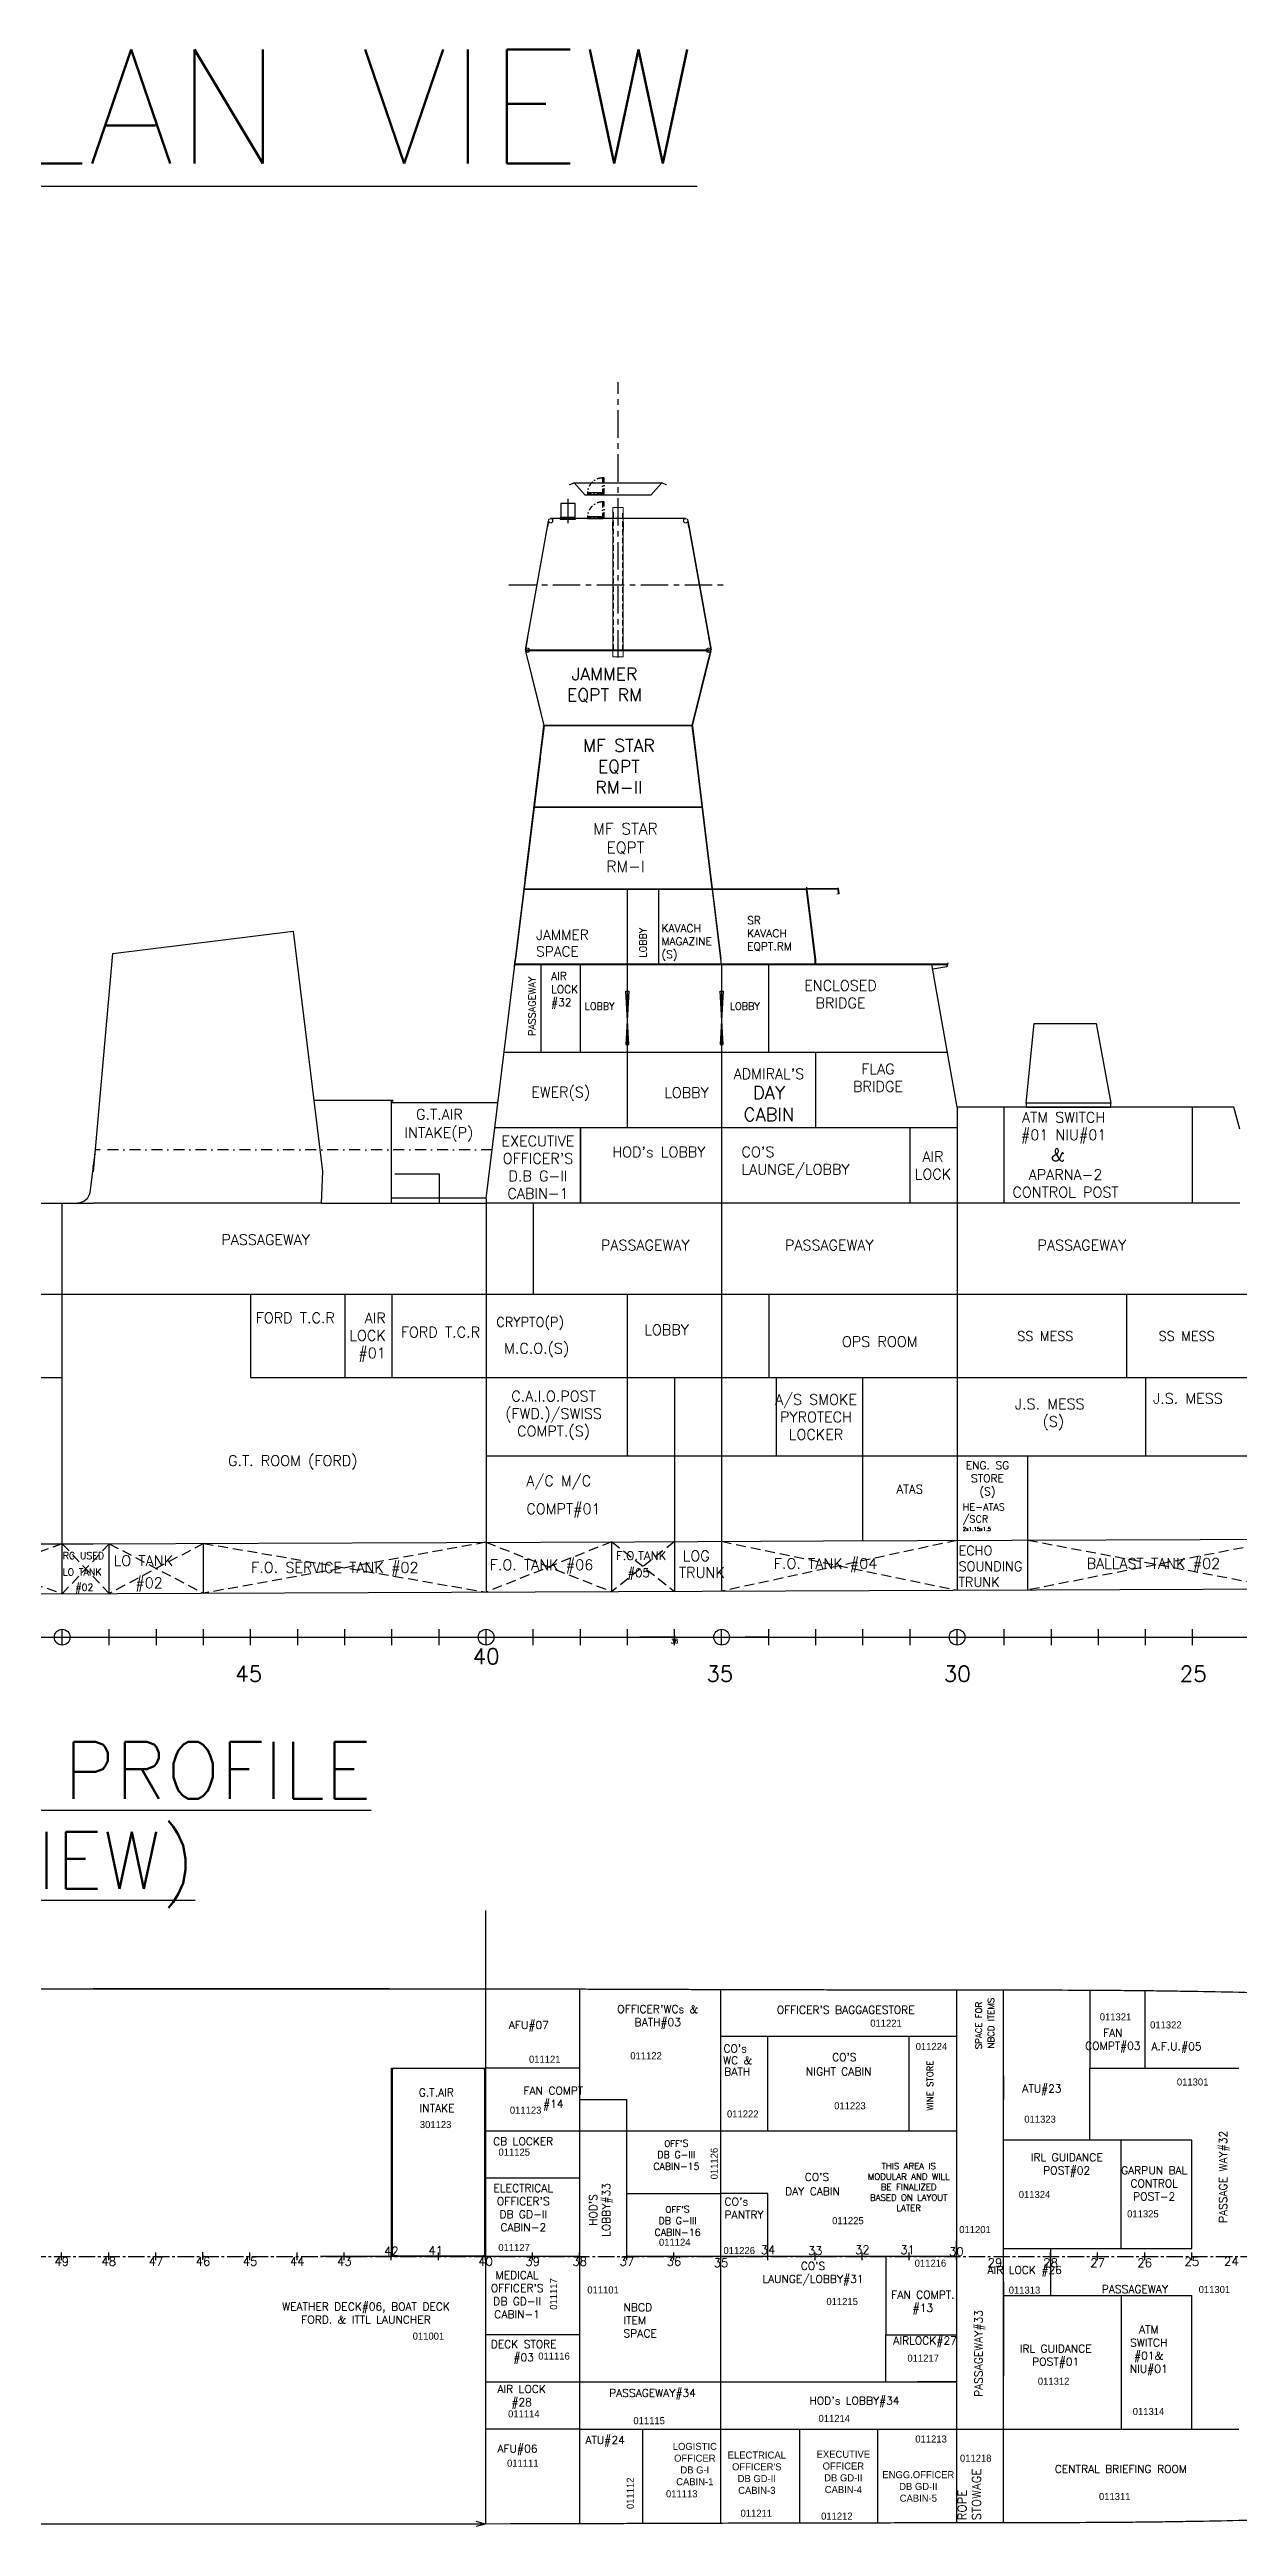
# Model space of a CAD drawing. Header units: millimetres. Extents: x 4499 to 177087, y -131598 to 56514.
# Drawn here: x 88167 to 126041, y -22382 to 56514 of the extents above; entities that cross this region are included whole.
import ezdxf
from ezdxf.enums import TextEntityAlignment as Align

# ---------------------------------------------------------------- set-up
doc = ezdxf.new("R2010")
doc.units = ezdxf.units.MM
doc.header["$LTSCALE"] = 700
doc.header["$MEASUREMENT"] = 0
for name, pattern in [('CENTER', [2, 1.25, -0.25, 0.25, -0.25]), ('CENTER2', [1.125, 0.75, -0.125, 0.125, -0.125]), ('DASHDOT', [1, 0.5, -0.25, 0, -0.25]), ('DASHDOT2', [0.5, 0.25, -0.125, 0, -0.125]), ('DASHED', [0.75, 0.5, -0.25]), ('Dashed_dotted', [34, 24, -5, 0, -5]), ('HIDDEN', [0.375, 0.25, -0.125])]:
    doc.linetypes.add(name, pattern=pattern)
for name, color, linetype in [('-1102', 7, 'Continuous'), ('-2', 7, 'Continuous'), ('00', 7, 'Continuous'), ('01', 7, 'Continuous'), ('01 DECK', 7, 'Continuous'), ('01DK', 7, 'Continuous'), ('1', 2, 'Continuous'), ('10001', 7, 'Continuous'), ('6001', 7, 'Continuous'), ('8001', 7, 'Continuous'), ('ASTER COMPLEX', 7, 'Continuous'), ('BOATS', 150, 'Continuous'), ('ChangeDec05', 254, 'Continuous'), ('COMPT.NOS', 4, 'Continuous'), ('COMPTNAME', 7, 'Continuous'), ('FLANG', 7, 'Continuous'), ('MANHOLES', 160, 'Continuous'), ('NOTCH1', 7, 'Continuous'), ('PLAT1', 3, 'Continuous'), ('STIF3', 3, 'Continuous'), ('WEAPON TEXT', 7, 'Continuous')]:
    doc.layers.add(name, color=color, linetype=linetype)
doc.styles.add('ROMANS', font='romans.shx', dxfattribs={"height": 150})
doc.styles.add('style1', font='romans.shx', dxfattribs={"height": 250})

# ---------------------------------------------------------------- blocks, each defined once
blk = doc.blocks.new('L-50')
at = {"layer": '-2', "color": 251, "true_color": 0x636466}
for p, q in [((0, 0), (50, 0)), ((6, -45), (6, -11)), ((11, -6), (46, -6))]:
    blk.add_line(p, q, dxfattribs=at)
blk.add_lwpolyline([(0, 0), (0, -50)], dxfattribs=at)
for centre, radius, start, end in [((0, -44), 5.7, 266.80108, 357.42267), ((11, -11), 5, 90.00321, 180.02022), ((44, 0), 6, 284.47029, 1.78991)]:
    blk.add_arc(centre, radius, start, end, dxfattribs=at)
blk = doc.blocks.new('A$C575D3D3D')
at = {"layer": '-1102', "color": 251, "linetype": 'Dashed_dotted', "lineweight": 25, "true_color": 0x636466}
for p, q in [((4625, 2600), (3776, 2600)), ((13489, -2400), (6270, -2400))]:
    blk.add_line(p, q, dxfattribs=at)
at = {"layer": '-1102', "color": 251, "lineweight": 25, "true_color": 0x636466}
blk.add_line((6270, -2400), (13489, -2400), dxfattribs=at)
at = {"layer": '10001', "color": 251, "lineweight": 0, "true_color": 0x636466}
for p, q in [((2831, 12150), (3155, 12150)), ((2831, 12150), (2831, 7400)), ((3155, 7400), (3155, 12150)), ((2831, 7400), (3155, 7400))]:
    blk.add_line(p, q, dxfattribs=at)
for points in [[(795, 11679, -0.414212), (795, 11779, -0.414212), (895, 11779, -0.414212), (895, 11679, -0.414212), (795, 11679), (795, 11684), (800, 11684, -0.414221), (800, 11775, -0.414221), (890, 11775, -0.414221), (890, 11684, -0.414221), (800, 11684, -0.414221)], [(5095, 11679, -0.414212), (5095, 11779, -0.414212), (5195, 11779, -0.414212), (5195, 11679, -0.414212), (5095, 11679), (5095, 11684), (5100, 11684, -0.414207), (5100, 11775, -0.414221), (5191, 11775, -0.414207), (5191, 11684, -0.414221), (5100, 11684, -0.414221)], [(61, 7556, -0.414212), (61, 7656, -0.414187), (161, 7656, -0.414212), (161, 7556, -0.414187), (61, 7556), (61, 7560), (65, 7560, -0.414207), (65, 7651, -0.414193), (156, 7651, -0.414207), (156, 7560, -0.414193), (65, 7560, -0.414193)], [(5829, 7556, -0.414212), (5829, 7656, -0.414212), (5929, 7656, -0.414212), (5929, 7556, -0.414212), (5829, 7556), (5829, 7560), (5834, 7560, -0.414207), (5834, 7651, -0.414221), (5925, 7651, -0.414207), (5925, 7560, -0.414221), (5834, 7560, -0.414221)]]:
    blk.add_lwpolyline(points, format="xyb", dxfattribs=at)
at = {"layer": '6001', "color": 251, "lineweight": 0, "true_color": 0x636466}
for p, q in [((4851, 5200), (1131, 5200)), ((-303, -2450), (-300, -2421)), ((6125, -2400), (-151, -2400)), ((6270, -2400), (6150, -2400))]:
    blk.add_line(p, q, dxfattribs=at)
at = {"layer": '8001', "color": 251, "lineweight": 25, "true_color": 0x636466}
blk.add_line((5897, 7387), (5948, 7593), dxfattribs=at)
at = {"layer": '8001', "color": 251, "linetype": 'DASHED', "lineweight": 25, "true_color": 0x636466}
blk.add_line((-277, -2400), (-23, -2400), dxfattribs=at)
at = {"layer": 'FLANG', "color": 251, "lineweight": 0, "true_color": 0x636466}
blk.add_lwpolyline([(10033, -148), (9959, -157), (9959, -165), (10034, -156), (10033, -148)], dxfattribs=at)
at = {"layer": 'NOTCH1', "color": 251, "true_color": 0x636466}
for centre, start, end in [((41, 7603), 283.98187, 359.98755), ((9999, 0), 180.00447, 276.96762), ((10017, -150), 96.96368, 186.94733)]:
    blk.add_arc(centre, 15, start, end, dxfattribs=at)
at = {"layer": 'PLAT1', "color": 251, "true_color": 0x636466}
for p, q in [((772, 11716), (38, 7618)), ((772, 11716), (38, 7618)), ((772, 11716), (736, 11517)), ((776, 11715), (740, 11516)), ((742, 11526), (744, 11534)), ((770, 11680), (744, 11534)), ((776, 11715), (772, 11716)), ((2527, 11800), (845, 11800)), ((3527, 11800), (2527, 11800)), ((2831, 11430), (2831, 11680)), ((3155, 11680), (3155, 11430)), ((5145, 11800), (3527, 11800)), ((5219, 11731), (5216, 11730)), ((5216, 11730), (5254, 11517)), ((5219, 11731), (5257, 11518)), ((5251, 11530), (5224, 11680)), ((5252, 11527), (5250, 11535)), ((5252, 11527), (5950, 7615)), ((5257, 11518), (5953, 7615)), ((107, 8003), (38, 7618)), ((111, 8002), (42, 7617)), ((5886, 7970), (5885, 7978)), ((42, 7617), (38, 7618)), ((3270, 7603), (41, 7603)), ((45, 7581), (41, 7580)), ((41, 7580), (628, 5208)), ((181, 7603), (181, 7608)), ((554, 7603), (181, 7603)), ((1370, 7603), (554, 7603)), ((2470, 7603), (1370, 7603)), ((3470, 7603), (2470, 7603)), ((3270, 7603), (3278, 7603)), ((5954, 7603), (3278, 7603)), ((4736, 7603), (3470, 7603)), ((5336, 7603), (4736, 7603)), ((5809, 7603), (5336, 7603)), ((5944, 7577), (5358, 5208)), ((5809, 7603), (5809, 7608)), ((5944, 7577), (5940, 7578)), ((5953, 7615), (5950, 7615)), ((340, 6387), (336, 6386)), ((342, 6387), (336, 6386)), ((5653, 6402), (5648, 6403)), ((5653, 6402), (5650, 6403)), ((509, 4207), (631, 5200)), ((515, 4206), (636, 5199)), ((615, 5200), (615, 5208)), ((5376, 5208), (615, 5208)), ((5376, 5200), (615, 5200)), ((634, 5209), (628, 5208)), ((631, 5200), (636, 5199)), ((876, 5208), (637, 5208)), ((876, 5200), (637, 5200)), ((4595, 5200), (3746, 5200)), ((5356, 5200), (5114, 5200)), ((5358, 5208), (5352, 5209)), ((5477, 4207), (5356, 5200)), ((5477, 4207), (5356, 5200)), ((5477, 4207), (5356, 5200)), ((507, 4157), (-276, -2223)), ((31, 316), (509, 4207)), ((5993, 5), (5477, 4207)), ((5479, 4157), (6262, -2223)), ((316, 2600), (316, 2605)), ((5675, 2605), (316, 2605)), ((5675, 2600), (316, 2600)), ((331, 2758), (336, 2757)), ((331, 2758), (336, 2757)), ((1546, 2600), (1546, 2605)), ((1546, 2600), (1546, 2605)), ((3026, 2600), (3026, 2605)), ((3026, 2600), (3026, 2605)), ((3776, 2600), (3776, 2605)), ((4625, 2605), (3776, 2605)), ((4625, 2600), (3776, 2600)), ((4445, 2600), (4445, 2605)), ((4445, 2600), (4445, 2605)), ((4625, 2600), (4625, 2605)), ((5655, 2758), (5660, 2759)), ((5655, 2758), (5660, 2759)), ((5675, 2600), (5675, 2605)), ((150, 1289), (155, 1288)), ((150, 1289), (155, 1288)), ((31, 316), (-284, -2250)), ((0, 0), (0, 5)), ((5994, 0), (0, 0)), ((8994, 0), (250, 0)), ((2360, 0), (2360, 5)), ((2360, 0), (2360, 5)), ((3590, 0), (3590, 5)), ((3590, 0), (3590, 5)), ((4514, 0), (4514, 5)), ((4514, 0), (4514, 5)), ((5955, 316), (5960, 317)), ((5955, 316), (5960, 317)), ((8994, 0), (5999, 0)), ((6899, 0), (6899, 5)), ((6899, 0), (6899, 5)), ((8129, 0), (8129, 5)), ((8129, 0), (8129, 5)), ((9023, -240), (8994, 0)), ((9999, 5), (8999, 5)), ((9999, 0), (8999, 0)), ((9999, 0), (8999, 0)), ((10001, 31), (9995, 30)), ((9995, 30), (10017, -150)), ((9999, 0), (9999, 5)), ((10001, 31), (10023, -149)), ((-30, -180), (-25, -181)), ((-30, -180), (-25, -181)), ((10023, -149), (10017, -150)), ((-150, -1153), (-145, -1154)), ((-150, -1153), (-145, -1154)), ((-309, -2450), (-285, -2249)), ((-303, -2450), (-279, -2250)), ((-285, -2249), (-279, -2250)), ((-284, -2250), (-279, -2251)), ((-276, -2251), (-284, -2250)), ((13476, -2450), (13503, -2347)), ((13482, -2450), (13509, -2348)), ((-297, -2400), (-297, -2395)), ((6270, -2395), (-297, -2395)), ((-297, -2395), (-55, -2395)), ((6270, -2400), (-297, -2400)), ((270, -2400), (277, -2400)), ((420, -2400), (424, -2400)), ((1770, -2400), (1777, -2400)), ((3270, -2400), (3277, -2400)), ((4770, -2400), (4777, -2400)), ((6270, -2400), (6270, -2395)), ((6270, -2400), (6270, -2395)), ((13489, -2395), (6270, -2395)), ((13489, -2400), (6270, -2400)), ((7770, -2400), (7777, -2400)), ((9130, -2395), (9270, -2395)), ((9270, -2400), (9278, -2400)), ((10020, -2400), (10026, -2400)), ((10770, -2400), (10776, -2400)), ((11520, -2400), (11526, -2400)), ((12270, -2400), (12278, -2400)), ((13020, -2400), (13026, -2400)), ((13489, -2400), (13489, -2395))]:
    blk.add_line(p, q, dxfattribs=at)
for points in [[(45, 7581), (340, 6387), (342, 6387), (634, 5209)], [(92, 7391), (340, 6387), (342, 6387), (634, 5209), (634, 5208)], [(5940, 7578), (5650, 6403), (5648, 6403), (5352, 5209)], [(5352, 5208), (5352, 5209), (5648, 6403), (5650, 6403), (5894, 7391)], [(637, 5200), (636, 5199), (515, 4206), (507, 4157)], [(5349, 5200), (5350, 5199), (5472, 4206), (5479, 4157)], [(10017, -150), (10017, -150), (9999, 0)], [(9270, -2395), (9270, -2250), (9025, -252)], [(-276, -2223), (-279, -2250), (-297, -2395)]]:
    blk.add_lwpolyline(points, dxfattribs=at)
blk.add_lwpolyline([(8995, 56), (9278, -2247, -0.030558), (9278, -2252), (9278, -2395)], format="xyb", dxfattribs=at)
at = {"layer": 'STIF3', "color": 251, "true_color": 0x636466}
for p, q in [((2806, 11800), (870, 11800)), ((5120, 11800), (3180, 11800)), ((5894, 7925), (5947, 7628)), ((5396, 2600), (594, 2600)), ((13340, -2400), (6295, -2400)), ((13476, -2450), (13483, -2424))]:
    blk.add_line(p, q, dxfattribs=at)
blk = doc.blocks.new('L1', base_point=(121652, 116332))
at = {"color": 251, "true_color": 0x636466}
blk.add_line((121652, 116207), (121652, 116457), dxfattribs=at)

msp = doc.modelspace()

# ---------------------------------------------------------------- hatches: boundary and pattern name
at = {"linetype": 'ByBlock', "lineweight": -2, "ltscale": 0.2, "true_color": 0x000000}
h = msp.add_hatch(color=18, dxfattribs=at)
edge = h.paths.add_edge_path()
edge.add_arc((110894, -13781), 9.78, 0, 360)

# ---------------------------------------------------------------- linework, layer by layer
at = {"layer": '-2', "color": 18, "true_color": 0x000000}
for p, q in [((99109, 23040), (96586, 23040)), ((99060, 22979), (99060, 22974))]:
    msp.add_line(p, q, dxfattribs=at)
at = {"color": 18, "linetype": 'CENTER', "true_color": 0x000000}
for p, q in [((106277, 37149), (106277, 45917)), ((102800, 39463), (109755, 39463))]:
    msp.add_line(p, q, dxfattribs=at)
at = {"color": 18, "true_color": 0x000000}
for p, q in [((103376, 37376), (109178, 37376)), ((102075, 19921), (103923, 34975)), ((108662, 34975), (103923, 34975)), ((109577, 27373), (108662, 34975)), ((108975, 32374), (103604, 32374)), ((103284, 29773), (112283, 29773)), ((107576, 27373), (107576, 29773)), ((112578, 27373), (112283, 29773)), ((102990, 27373), (116276, 27373)), ((109577, 27373), (109577, 7409)), ((116276, 27373), (116753, 27373)), ((112578, 22171), (112578, 24572)), ((99060, 22974), (102450, 22974)), ((99060, 19773), (99060, 22974)), ((105076, 19771), (105076, 22171)), ((105076, 22171), (105076, 19771)), ((117079, 22821), (117079, 7439)), ((124581, 19771), (124581, 22821)), ((99170, 20702), (100574, 20702)), ((100574, 20702), (100574, 19771)), ((88571, 7326), (88571, 19771)), ((96832, 19771), (102076, 19771)), ((102075, 19921), (102075, 7379)), ((94573, 16870), (94573, 14219)), ((97573, 16870), (97573, 14219)), ((99074, 16870), (99074, 14219)), ((106576, 11718), (106576, 16870)), ((111077, 16870), (111077, 14219)), ((122480, 14219), (122480, 16870)), ((73567, 14219), (88571, 14219)), ((94573, 14219), (132083, 14219)), ((108076, 14219), (108076, 7403)), ((111327, 11718), (111327, 14219)), ((114078, 9015), (114078, 14219)), ((123081, 14219), (123081, 11718)), ((102075, 11718), (161673, 11718)), ((119330, 7448), (119330, 11718)), ((90071, 7332), (90071, 8920)), ((93072, 7344), (93072, 8932)), ((106076, 7395), (106076, 8983)), ((7621, 5944), (148588, 5944)), ((88571, 5694), (88571, 6194)), ((90071, 5694), (90071, 6194)), ((91572, 5694), (91572, 6194)), ((93072, 5694), (93072, 6194)), ((94573, 5694), (94573, 6194)), ((96073, 5694), (96073, 6194)), ((97573, 5694), (97573, 6194)), ((99074, 5694), (99074, 6194)), ((100574, 5694), (100574, 6194)), ((102075, 5694), (102075, 6194)), ((103575, 5694), (103575, 6194)), ((105076, 5694), (105076, 6194)), ((106576, 5694), (106576, 6194)), ((108076, 5944), (106976, 5944)), ((108076, 5694), (108076, 6194)), ((108076, 5994), (108076, 5894)), ((108076, 5994), (108076, 5894)), ((109577, 5694), (109577, 6194)), ((111077, 5694), (111077, 6194)), ((112578, 5694), (112578, 6194)), ((114078, 5694), (114078, 6194)), ((115579, 5694), (115579, 6194)), ((117079, 5694), (117079, 6194)), ((118579, 5694), (118579, 6194)), ((120080, 5694), (120080, 6194)), ((121580, 5694), (121580, 6194)), ((123081, 5694), (123081, 6194)), ((124581, 5694), (124581, 6194)), ((124581, 5944), (126081, 5944)), ((102053, -5255), (102053, -22304)), ((117054, -5289), (117054, -22270)), ((117054, -5289), (117054, -22270)), ((118554, -22269), (118554, -5290)), ((123054, -5312), (123054, -7779)), ((117054, -6779), (109554, -6779)), ((111054, -9779), (111054, -6779)), ((115554, -9779), (115554, -6779)), ((121304, -10079), (121304, -7779)), ((102053, -9779), (117054, -9779)), ((102053, -11280), (105053, -11280)), ((106553, -11780), (109554, -11780)), ((88553, -13905), (88553, -13655)), ((90053, -13905), (90053, -13655)), ((91553, -13905), (91553, -13655)), ((93053, -13890), (93053, -13640)), ((93053, -13745), (93053, -13845)), ((94553, -13905), (94553, -13655)), ((96053, -13905), (96053, -13655)), ((97553, -13905), (97553, -13655)), ((99053, -13905), (99053, -13655)), ((100553, -13905), (100553, -13655)), ((102053, -13905), (102053, -13655)), ((105053, -13780), (102053, -13780)), ((105053, -13780), (102053, -13780)), ((103553, -13905), (103553, -13655)), ((105053, -13905), (105053, -13655)), ((106553, -13905), (106553, -13655)), ((106553, -13730), (106553, -13830)), ((108054, -13905), (108054, -13655)), ((109554, -13905), (109554, -13655)), ((111054, -13905), (111054, -13655)), ((112554, -13905), (112554, -13655)), ((102053, -17780), (117054, -17780)), ((102053, -17780), (117054, -17780)), ((105053, -19280), (117054, -19280)), ((107054, -19280), (107054, -22292)), ((112054, -19280), (112054, -22277)), ((114554, -22272), (114554, -19280)), ((102053, -22304), (101763, -22227)), ((102053, -22304), (101763, -22227)), ((102053, -22304), (101763, -22382)), ((102053, -22304), (101763, -22382))]:
    msp.add_line(p, q, dxfattribs=at)
at = {"color": 18, "linetype": 'ByBlock', "true_color": 0x000000}
for p, q in [((106576, 27373), (106576, 29773)), ((103825, 24572), (103825, 27373)), ((102053, -19030), (102053, -20280))]:
    msp.add_line(p, q, dxfattribs=at)
at = {"color": 18, "linetype": 'Continuous', "true_color": 0x000000}
for p, q in [((109282, 29773), (112283, 29773)), ((116770, 24572), (102646, 24572)), ((117079, 22171), (102351, 22171)), ((109577, 5944), (111077, 5944)), ((111077, 5944), (110327, 5944)), ((105053, -5262), (105053, -22297)), ((105053, -13780), (102053, -13780)), ((118554, -14580), (118554, -17580)), ((105053, -16280), (102053, -16280))]:
    msp.add_line(p, q, dxfattribs=at)
at = {"color": 18, "true_color": 0x000000, "extrusion": (0, 0, -1)}
for p, q in [((82569, 19771), (89571, 19771)), ((96823, 19771), (89571, 19771)), ((96832, 19771), (89580, 19771))]:
    msp.add_line(p, q, dxfattribs=at)
at = {"color": 18, "ltscale": 0.8, "true_color": 0x000000}
msp.add_line((102056, 19923), (99060, 19923), dxfattribs=at)
at = {"color": 18, "linetype": 'DASHED', "true_color": 0x000000}
msp.add_line((97924, 16871), (99074, 16871), dxfattribs=at)
at = {"color": 18, "linetype": 'DASHED', "lineweight": -2, "ltscale": 0.9, "true_color": 0x000000, "transparency": 33554534}
for p, q in [((84070, 8918), (88571, 7326)), ((88571, 8918), (84070, 7308)), ((90071, 8920), (88571, 7326)), ((88571, 8918), (90071, 7332)), ((93072, 8932), (90071, 7332)), ((90071, 8920), (93072, 7344)), ((102075, 8967), (93072, 7344)), ((93072, 8932), (102075, 7380)), ((106076, 8983), (102075, 7380)), ((102075, 8967), (106076, 7395)), ((108076, 8991), (106076, 7395)), ((106076, 8983), (108076, 7403)), ((117079, 9027), (109577, 7409)), ((109577, 8997), (117079, 7439)), ((127582, 9068), (119330, 7448)), ((119330, 9036), (127582, 7481))]:
    msp.add_line(p, q, dxfattribs=at)
at = {"color": 18, "linetype": 'CENTER2', "true_color": 0x000000}
msp.add_line((29247, -13780), (172949, -13780), dxfattribs=at)
msp.add_line((29247, -13780), (172949, -13780), dxfattribs=at)
at = {"color": 18, "true_color": 0x000000}
for points in [[(107327, 42318), (105227, 42318), (104880, 42714), (104743, 42650), (104741, 42655), (104877, 42718), (107677, 42718), (107813, 42655), (107811, 42650), (107674, 42714), (107327, 42318)], [(116753, 27373), (116753, 27298), (116304, 27219)], [(119280, 22952), (119530, 25492), (121506, 25492), (121980, 22952)], [(50310, 16870), (132083, 16870)], [(42808, 8918), (89562, 8918), (94814, 8939), (100816, 8962), (106817, 8986), (112819, 9010), (118821, 9034), (124822, 9058), (130824, 9081), (136826, 9105), (142827, 9129), (144087, 9134)], [(102053, -7789), (102053, -13780), (99063, -13780), (99063, -7789), (102053, -7789)], [(105053, -8779), (106553, -8779)], [(117054, -13780), (106553, -13780), (106553, -8779)], [(111054, -13780), (111054, -11780), (109554, -11780)], [(114804, -13780), (114804, -16280)], [(117054, -19280), (118554, -19280)]]:
    msp.add_lwpolyline(points, dxfattribs=at)
at = {"color": 18, "linetype": 'DASHDOT2', "true_color": 0x000000}
for points in [[(105780, 42868), (105780, 42368), (105830, 42368), (105830, 42868)], [(105780, 42106), (105780, 41606), (105830, 41606), (105830, 42106)]]:
    msp.add_lwpolyline(points, close=True, dxfattribs=at)
at = {"color": 18, "true_color": 0x000000}
for points in [[(105305, 42343), (105805, 42343), (105805, 42393), (105305, 42393)], [(105305, 41581), (105805, 41581), (105805, 41631), (105305, 41631)], [(119280, 22821), (121980, 22821), (121980, 22952), (119280, 22952)]]:
    msp.add_lwpolyline(points, close=True, dxfattribs=at)
at = {"color": 18, "linetype": 'DASHDOT2', "true_color": 0x000000}
for points in [[(105780, 42318), (105780, 42368), (105330, 42368), (105330, 42318)], [(105780, 41556), (105780, 41606), (105330, 41606), (105330, 41556)]]:
    msp.add_lwpolyline(points, dxfattribs=at)
at = {"color": 18, "linetype": 'HIDDEN', "true_color": 0x000000}
msp.add_lwpolyline([(106127, 41777), (106127, 37376), (106427, 37376), (106427, 41777)], dxfattribs=at)
at = {"color": 18, "true_color": 0x000000}
for points in [[(89621, 21471), (89452, 20097, -0.360926), (89059, 19771)], [(109605, -5276, 0.000242), (111054, -5280, 0.000094), (111804, -5282, -0.000048), (112554, -5283, -0.000044), (113304, -5285, 0.000115), (114054, -5286, 0.000129), (114804, -5287, 0.000009), (117054, -5289, -0.000027), (117804, -5290, -0.000137), (118554, -5290, -0.000198), (119304, -5291, -0.000333), (120054, -5293, -0.000703), (121554, -5300, -0.000416), (122304, -5305, -0.00079), (123054, -5312, -0.000842), (123804, -5322, -0.000675), (124554, -5333, -0.001235), (126054, -5362, -0.001138), (127555, -5398, -0.000487)], [(82058, -5255), (91937, -5255), (91952, -5255), (91967, -5255), (97553, -5255), (99053, -5255), (99073, -5255), (99803, -5255), (100553, -5255), (101303, -5255), (102033, -5255), (102053, -5255), (102848, -5256), (102862, -5256, 0.001689), (103553, -5258, -0.000218), (104303, -5260, 0.000043), (105053, -5262, 0.000065), (105803, -5264, -0.000106), (106553, -5266, -0.000124), (107304, -5269, -0.000025), (108054, -5271, 0.000017), (108804, -5274, 0.000085), (109554, -5276, 0.000008), (109605, -5276)], [(127555, -22161, -0.001138), (126054, -22197, -0.001235), (124554, -22226, -0.000675), (123804, -22238, -0.000842), (123054, -22247, -0.00079), (122304, -22254, -0.000416), (121554, -22259, -0.000703), (120054, -22266, -0.000333), (119304, -22268, -0.000198), (118554, -22269, -0.000137), (117804, -22270, -0.000027), (117054, -22270, 0.000009), (114804, -22272, 0.000129), (114054, -22273, 0.000115), (113304, -22274, -0.000044), (112554, -22276, -0.000048), (111804, -22278, 0.000094), (111054, -22279, 0.000215), (109605, -22283, -0.001851), (109554, -22283, 0.000085), (108804, -22285, 0.000017), (108054, -22288, -0.000025), (107304, -22291, -0.000124), (106553, -22293, -0.000106), (105803, -22295, 0.000065), (105053, -22297, 0.000043), (104303, -22299, -0.000218), (103553, -22301, 0.001689), (102862, -22303), (102848, -22303), (102053, -22304), (102033, -22304), (101303, -22305), (100553, -22304), (99803, -22304), (99073, -22304), (99053, -22304), (97553, -22304), (91967, -22304), (91952, -22304), (91937, -22304), (82058, -22304)], [(100558, -13760), (101983, -13760, 0.414214), (102033, -13710), (102033, -7849, 0.414214), (101983, -7799), (100558, -7799), (99133, -7799, 0.414214), (99083, -7849), (99083, -13710, 0.414214), (99133, -13760), (100558, -13760)]]:
    msp.add_lwpolyline(points, format="xyb", dxfattribs=at)
at = {"color": 18, "linetype": 'DASHDOT', "true_color": 0x000000}
for points in [[(102265, 21471), (89780, 21471), (89621, 21471), (89517, 20622)], [(89120, 19775), (89120, 19771)]]:
    msp.add_lwpolyline(points, dxfattribs=at)
at = {"color": 18, "true_color": 0x000000, "elevation": 0}
msp.add_lwpolyline([(121304, -5299), (121304, -7779), (126054, -7779)], dxfattribs=at)
at = {"color": 18, "true_color": 0x000000}
for centre in [(88571, 5944), (102075, 5944), (109577, 5944), (117079, 5944)]:
    msp.add_circle(centre, 250, dxfattribs=at)
at = {"color": 18, "linetype": 'ByBlock', "lineweight": -2, "ltscale": 0.2, "true_color": 0x000000}
for centre in [(110163, -13780), (110894, -13781)]:
    msp.add_circle(centre, 9.78, dxfattribs=at)
at = {"color": 18, "linetype": 'DASHDOT2', "true_color": 0x000000}
for centre in [(105789, 42384), (105789, 41622)]:
    msp.add_arc(centre, 484, 91.08428, 178.91572, dxfattribs=at)
at = {"layer": '00', "color": 18, "true_color": 0x000000}
for p, q in [((109554, -22283), (109554, -5276)), ((124554, -10079), (118554, -10079)), ((124554, -13530), (124554, -10079)), ((99053, -13780), (96803, -13780, 3667)), ((118554, -15030), (124554, -15030)), ((124554, -19280, 0), (124554, -15030)), ((105053, -19280), (102053, -19280))]:
    msp.add_line(p, q, dxfattribs=at)
at = {"layer": '01', "color": 18, "linetype": 'ByBlock', "true_color": 0x000000}
for p, q in [((105076, 24572), (105076, 27373)), ((106576, 22171), (106576, 27373)), ((111077, 24572), (111077, 27373)), ((106526, 26522), (106626, 26522)), ((115579, 19771), (115579, 22171)), ((102053, -2759), (102053, -5255)), ((98989, -5255), (89553, -5255)), ((105053, -7779), (102053, -7779)), ((118554, -8029), (118554, -8779)), ((122304, -13530), (122304, -10079)), ((117054, -13780), (117054, -13280)), ((117054, -13780), (117054, -13280)), ((118554, -13530), (124554, -13530)), ((120054, -13530), (120054, -15030)), ((122304, -15030), (122304, -19280, 0)), ((117054, -17780), (115804, -17780)), ((124554, -19280, 0), (124554, -17480, 0)), ((102053, -19414), (102053, -20164)), ((118554, -19280), (126054, -19280, 0)), ((102053, -22304), (89546, -22304))]:
    msp.add_line(p, q, dxfattribs=at)
for points in [[(106626, 24821), (106526, 26522), (106626, 26522), (106526, 24821)], [(109627, 24821), (109527, 26522), (109627, 26522), (109527, 24821)]]:
    msp.add_lwpolyline(points, close=True, dxfattribs=at)
for points in [[(103575, 19771), (103575, 16870)], [(114804, -17780), (114804, -16280), (117054, -16280)]]:
    msp.add_lwpolyline(points, dxfattribs=at)
at = {"layer": '01 DECK', "color": 18, "linetype": 'Continuous', "true_color": 0x000000}
msp.add_line((126081, 19771), (102075, 19771), dxfattribs=at)
at = {"layer": '01DK', "color": 18, "true_color": 0x000000}
msp.add_line((97913, -5255), (96813, -5255), dxfattribs=at)
at = {"layer": '1', "color": 18, "linetype": 'Continuous', "true_color": 0x000000}
msp.add_lwpolyline([(31780, 7101), (127582, 7481)], dxfattribs=at)
at = {"layer": 'ASTER COMPLEX', "color": 18, "linetype": 'CENTER', "true_color": 0x000000}
msp.add_line((104682, 42205), (104682, 41425), dxfattribs=at)
msp.add_line((104682, 42205), (104682, 41425), dxfattribs=at)
at = {"layer": 'BOATS', "color": 18, "true_color": 0x000000}
for p, q in [((97002, 19771), (98609, 19771)), ((97002, 19771), (98609, 19771)), ((97002, 19771), (98609, 19771)), ((97002, 19771), (98609, 19771)), ((98609, 19771), (99074, 19771)), ((98609, 19771), (99074, 19771))]:
    msp.add_line(p, q, dxfattribs=at)
at = {"layer": 'ChangeDec05', "color": 18, "linetype": 'Continuous', "true_color": 0x000000}
for points in [[(104452, 41605), (104912, 41605), (104912, 42055), (104452, 42055)], [(104452, 41605), (104912, 41605), (104912, 42055), (104452, 42055)], [(104430, 41556), (104917, 41556), (104912, 41605), (104430, 41605)]]:
    msp.add_lwpolyline(points, close=True, dxfattribs=at)
at = {"layer": 'MANHOLES', "color": 18, "true_color": 0x000000}
for p, q in [((90179, 27723), (95925, 28428)), ((117079, 22821), (116276, 27373)), ((125894, 22821), (117079, 22821)), ((118579, 19771), (118579, 22821)), ((126081, 22121), (125894, 22821)), ((96864, 20776), (96823, 19771))]:
    msp.add_line(p, q, dxfattribs=at)
for points in [[(95925, 28428), (96864, 20776)], [(89571, 20771), (90179, 27723)]]:
    msp.add_lwpolyline(points, dxfattribs=at)

# ---------------------------------------------------------------- block references
at = {"layer": '-2', "color": 18, "true_color": 0x000000, "xscale": 1.000282354257649, "yscale": 1.000282354257649, "zscale": 1.000282354257649}
msp.add_blockref('L-50', (99059, 23035), dxfattribs=at)
at = {"color": 18, "linetype": 'ByBlock', "true_color": 0x000000, "xscale": 1.000282354257649, "yscale": 1.000282354257649, "zscale": 1.000282354257649}
msp.add_blockref('A$C575D3D3D', (103284, 29773), dxfattribs=at)
at = {"color": 18, "true_color": 0x000000, "xscale": 1.000048201625, "yscale": 1.000048201625, "zscale": 1.000048201625}
for p in [(103553, -13780), (114054, -13780), (115554, -13780), (115554, -13780), (115554, -13780), (117054, -13780), (117054, -13780), (118554, -13780), (120054, -13780), (121554, -13780), (121554, -13780), (123054, -13780), (123054, -13780), (124554, -13780), (124554, -13780)]:
    msp.add_blockref('L1', p, dxfattribs=at)

# ---------------------------------------------------------------- texts
at = {"color": 18, "true_color": 0x000000, "style": 'ROMANS'}
for s, height, p in [('LOBBY', 334.3, (109166, 23122)), ('&', 400, (120514, 21106)), ('M.C.O.(S)', 334.3, (104723, 14977)), ('OPS ROOM', 334.3, (115817, 15191))]:
    msp.add_text(s, height=height, dxfattribs=at).set_placement(p, align=Align.RIGHT)
for s, height, p in [('INTAKE(P)', 334.3, (99475, 21848)), ('G.T.AIR', 334.3, (99841, 22429)), ('PASSAGEWAY ', 334.25, (93641, 18438)), ('PASSAGEWAY', 334.3, (105731, 18263)), ('PASSAGEWAY', 334.3, (111593, 18263)), ('PASSAGEWAY', 334.3, (119640, 18263)), ('LOBBY', 334.3, (107113, 15565)), ('J.S. MESS ', 334.3, (123319, 13382)), ('G.T. ROOM (FORD)', 334.25, (93853, 11399)), ('A/C M/C ', 334.3, (103356, 10757)), ('COMPT#01', 334.3, (103356, 9867)), ('LOG', 334.3, (108337, 8369)), ('LO TANK', 219.3, (88584, 7912)), ('RG USED', 219.3, (88589, 8428)), ('LO TANK ', 334.3, (90210, 8214)), ('#02', 334.3, (90900, 7506)), ('F.O. SERVICE TANK #02', 334.25, (94591, 7997)), ('F.O. TANK #06', 334.25, (102192, 8079)), ('F.O.TANK', 274.1, (106209, 8404)), ('#05', 274.1, (106573, 7859)), ('TRUNK', 334.3, (108218, 7837)), ('F.O. TANK #04', 334.25, (111241, 8121)), ('BALLAST TANK #02', 334.25, (121204, 8125)), ('#02', 219.3, (88991, 7424))]:
    msp.add_text(s, height=height, dxfattribs=at).set_placement(p)
for s, height, p in [('40', 500.1, (102075, 5081)), ('45', 500.1, (94511, 4527)), ('35', 500.1, (109520, 4527)), ('30', 500.1, (117084, 4527)), ('25', 500.1, (124601, 4527)), ('29', 275, (118283, -14121)), ('28', 275, (120054, -14121)), ('27', 275, (121554, -14121)), ('26', 275, (123055, -14121)), ('25', 275, (124555, -14080)), ('24', 275, (125816, -14072))]:
    msp.add_text(s, height=height, dxfattribs=at).set_placement(p, align=Align.CENTER)
for s, height, p in [('36', 135, (108076, 5818)), ('36', 135, (108076, 5818)), ('49', 270, (88556, -13942)), ('48', 270, (90056, -13942)), ('47', 270, (91556, -13942)), ('46', 270, (93056, -13942)), ('45', 270, (94556, -13942)), ('44', 270, (96056, -13942)), ('43', 270, (97556, -13942)), ('42', 270, (99056, -13615)), ('41', 270, (100470, -13592)), ('40', 270, (102056, -13942)), ('39', 270, (103556, -13942)), ('38', 270, (105056, -13942)), ('37', 270, (106557, -13942)), ('36', 270, (108057, -13942)), ('35', 270, (109557, -13984)), ('34', 270, (111057, -13569)), ('33', 270, (112557, -13599)), ('32', 270, (114057, -13569)), ('31', 270, (115502, -13569)), ('30', 270, (117054, -13627))]:
    msp.add_text(s, height=height, dxfattribs=at).set_placement(p, align=Align.MIDDLE)
at = {"color": 18, "linetype": 'Continuous', "true_color": 0x000000, "style": 'ROMANS'}
for s, p in [('%%uCENTRELINE PROFILE', (73080, 795)), ('%%u(STBD. VIEW)', (77187, -2069))]:
    msp.add_text(s, height=1813.38, dxfattribs=at).set_placement(p)
at = {"color": 18, "true_color": 0x000000, "style": 'ROMANS'}
for s, p in [('SPACE FOR', (117866, -5672)), ('NBCD ITEMS', (118254, -5544))]:
    msp.add_text(s, height=200, rotation=90, dxfattribs=at).set_placement(p, align=Align.RIGHT)
at = {"color": 18, "linetype": 'Continuous', "true_color": 0x000000, "insert": (54859, 56514), "char_height": 3626.77, "width": 86555.61, "attachment_point": 1, "style": 'ROMANS'}
msp.add_mtext('{\\LPROFILE & PLAN VIEW}', dxfattribs=at)
at = {"color": 18, "true_color": 0x000000, "style": 'ROMANS'}
for s, insert, char_height, width, attachment_point in [('JAMMER\\PSPACE', (103668, 28480), 320.1, 1971.72, 1), ('\\pt1920;KAVACH MAGAZINE\\P(S)', (107657, 28651), 250.07, 2077.86, 1), ('SR KAVACH EQPT.RM', (110388, 28905), 250.07, 1198.16, 1), ('AIR LOCK\\P#32', (104142, 27124), 250.1, 1447.47, 1), ('ENCLOSED\\PBRIDGE', (113363, 26422), 334.3, 1596.35, 5), ('LOBBY', (105217, 26155), 224.1, 1250.77, 1), ('LOBBY', (109840, 26155), 224.1, 1250.77, 1), ("ADMIRAL'S\\P{\\H1.25x;DAY \\PCABIN}", (111084, 23220), 334.25, 1596.35, 5), ('FLAG\\PBRIDGE', (114558, 23761), 334.3, 2342.4, 5), ('EWER(S)', (104452, 23247), 334.3, 2899.23, 5), ('ATM SWITCH\\P#01 NIU#01', (120471, 22166), 334.3, 3874.05, 5), ("EXECUTIVE OFFICER'S\\PD.B G-II\\PCABIN-1", (103726, 20911), 334.25, 2753.27, 5), ('AIR\\PLOCK', (116310, 20971), 334.3, 2342.4, 5), ('APARNA-2 CONTROL POST', (120531, 20398), 334.25, 4294.96, 5), ('FORD T.C.R', (95997, 16284), 334.3, 3978.27, 2), ('AIR\\PLOCK\\P#01', (98878, 16278), 334.3, 1457.91, 3), ('FORD T.C.R', (100620, 15825), 334.3, 3978.27, 2), ('CRYPTO(P)', (103481, 15932), 300.1, 2760.78, 5), ('SS MESS', (119888, 15536), 300.1, 3483.21, 5), ('SS MESS', (124391, 15536), 300.1, 3483.21, 5), ('C.A.I.O.POST\\P(FWD.)/SWISS COMPT.(S)', (104223, 13010), 334.25, 5226.15, 5), ('A/S SMOKE PYROTECH LOCKER', (112583, 12955), 334.25, 2884.49, 5), ('J.S. MESS\\P (S)', (120030, 13038), 334.3, 4446.17, 5), ('ENG. SG STORE\\P(S)', (118045, 10961), 250.07, 1876.72, 5), ('THIS AREA IS MODULAR AND WILL BE FINALIZED BASED ON LAYOUT LATER', (115537, -11572), 200.01, 2860.14, 5)]:
    msp.add_mtext(s, dxfattribs=dict(at, insert=insert, char_height=char_height, width=width, attachment_point=attachment_point))
at = {"color": 18, "true_color": 0x000000, "char_height": 224.1, "width": 1250.77, "attachment_point": 1, "rotation": 90, "style": 'ROMANS'}
for s, insert in [('LOBBY', (106962, 27591)), ('PASSAGEWAY', (103425, 25092))]:
    msp.add_mtext(s, dxfattribs=dict(at, insert=insert))
at = {"color": 18, "linetype": 'ByBlock', "true_color": 0x000000, "attachment_point": 1, "style": 'ROMANS'}
for s, insert, char_height, width in [("HOD's LOBBY ", (106093, 21565), 334.25, 3120.69), ("CO'S LAUNGE/LOBBY", (110211, 21568), 334.25, 3120.69), ('ECHO SOUNDING TRUNK', (117124, 8851), 300.08, 2419.36)]:
    msp.add_mtext(s, dxfattribs=dict(at, insert=insert, char_height=char_height, width=width))
at = {"color": 18, "true_color": 0x000000, "insert": (117259, 10200), "char_height": 120.03, "width": 824.23, "attachment_point": 1}
msp.add_mtext('{\\Fromans.shx|c0;\\H1.875x;HE-ATAS\\P/SCR\\P\\H0.5333x;2x1.15x1.5}', dxfattribs=at)
at = {"layer": '01', "color": 18, "true_color": 0x000000, "attachment_point": 5, "style": 'ROMANS'}
for s, insert, char_height, width in [('JAMMER EQPT RM', (105846, 36272), 400.11, 3122.17), ('MF STAR EQPT RM-II', (106303, 33680), 400.11, 3122.17), ('MF STAR EQPT RM-I', (106515, 31094), 360.1, 2809.95)]:
    msp.add_mtext(s, dxfattribs=dict(at, insert=insert, char_height=char_height, width=width))
at = {"layer": 'COMPT.NOS', "color": 18, "linetype": 'ByBlock', "true_color": 0x000000, "char_height": 225, "width": 1831.54, "attachment_point": 1}
for s, insert in [('011221', (114312, -6238)), ('011321', (121623, -6039)), ('011322', (123226, -6295)), ('011224', (115759, -6980)), ('011121', (103440, -7387)), ('011122', (106668, -7276)), ('011301', (124079, -8112)), ('301123', (99964, -9468)), ('011123', (102831, -9010)), ('011222', (109748, -9130)), ('011223', (113162, -8870)), ('011323', (119219, -9296)), ('011125', (102468, -10346)), ('011324', (119043, -11696)), ('011225', (113098, -12529)), ('011325', (122495, -12312)), ('011127', (102464, -13384)), ('011124', (107581, -13217)), ('011201', (117146, -12813)), ('011226', (109636, -13480)), ('011216', (115726, -13884)), ('011101', (105298, -14736)), ('011313', (118723, -14741)), ('011301', (124773, -14723)), ('011215', (112915, -15102)), ('011001', (99735, -16206)), ('011116', (103736, -16842)), ('011217', (115496, -16910)), ('011312', (119650, -17642)), ('011114', (102775, -18683)), ('011115', (106766, -18900)), ('011214', (112663, -18829)), ('011314', (122673, -18606)), ('011213', (115747, -19484)), ('011111', (102742, -20253)), ('011218', (117169, -20094)), ('011113', (107804, -21228)), ('011211', (110179, -21849)), ('011212', (112746, -21939)), ('011311', (121597, -21315))]:
    msp.add_mtext(s, dxfattribs=dict(at, insert=insert))
at = {"layer": 'COMPT.NOS', "color": 18, "linetype": 'ByBlock', "true_color": 0x000000, "char_height": 225, "width": 1831.54, "attachment_point": 1, "rotation": 90}
for s, insert in [('011126', (109228, -11325)), ('011117', (104111, -15480)), ('011112', (106553, -21828))]:
    msp.add_mtext(s, dxfattribs=dict(at, insert=insert))
at = {"layer": 'COMPTNAME', "color": 18, "linetype": 'ByBlock', "true_color": 0x000000, "style": 'style1'}
for s, height, p in [("CO's ", 250, (109634, -7284)), ('WC & ', 250, (109623, -7658)), ('BATH', 250, (109661, -8022)), ('NIGHT CABIN', 250.01, (112262, -8016)), ("CO'S", 250, (113094, -7558)), ('DAY CABIN', 250, (111600, -11833)), ("CO'S", 250, (112222, -11375)), ('CENTRAL BRIEFING ROOM', 250.01, (120189, -20679, 0))]:
    msp.add_text(s, height=height, dxfattribs=at).set_placement(p)
at = {"layer": 'COMPTNAME', "color": 18, "true_color": 0x000000, "style": 'style1'}
for s, height, p in [('G.T.AIR', 250, (99932, -8684)), ('INTAKE', 250, (99955, -9182)), ('PASSAGEWAY', 250, (121687, -14949, 0)), ("HOD's LOBBY#34", 250.01, (112375, -18501))]:
    msp.add_text(s, height=height, dxfattribs=at).set_placement(p)
msp.add_text('PASSAGE WAY#32', height=250.01, rotation=90, dxfattribs=at).set_placement((125677, -9781), align=Align.RIGHT)
at = {"layer": 'COMPTNAME', "color": 18, "true_color": 0x000000, "style": 'ROMANS'}
for s, height in [('PASSAGEWAY#33', 250.01), ('PASSAGEWAY', 250)]:
    msp.add_text(s, height=height, rotation=90, dxfattribs=at).set_placement((117886, -18256))
at = {"layer": 'COMPTNAME', "color": 18, "true_color": 0x000000, "char_height": 250, "width": 2000.1, "attachment_point": 5, "line_spacing_factor": 1.3, "style": 'style1'}
for s, insert in [('AFU#07', (103437, -6450)), ('AFU#06', (103073, -19944))]:
    msp.add_mtext(s, dxfattribs=dict(at, insert=insert))
at = {"layer": 'COMPTNAME', "color": 18, "true_color": 0x000000}
for s, insert, char_height, width, attachment_point, style in [("OFFICER'WCs & BATH#03", (107544, -6153), 250.01, 3915, 5, 'style1'), ("OFFICER'S BAGGAGESTORE", (113530, -5927), 250.01, 5568.6, 5, 'style1'), ('FAN COMPT\\P#14', (104218, -8753), 250, 1847.31, 5, 'style1'), ('{\\C8;CB LOCKER}', (103257, -10117), 250.01, 3915, 5, 'style1'), ("OFF'{\\H1.1x;S\\PDB G-III \\PCABIN-15}", (108137, -10542), 200.01, 1762.31, 5, 'ROMANS'), ('IRL GUIDANCE POST#02', (120571, -10876, 0), 250.01, 3613.86, 5, 'style1'), ('GARPUN BAL CONTROL POST-2', (123357, -11456, 0), 250.01, 2300.27, 5, 'style1'), ("\\pt1732.5;ELECTRICAL\\POFFICER'S\\P\\ptz;DB GD-II\\PCABIN-2", (103259, -12230), 250.01, 3915, 5, 'style1'), ("OFF'{\\H1.1x;S\\PDB G-III \\PCABIN-16}", (108174, -12643, 0), 200.01, 1762.31, 5, 'ROMANS'), ("CO'S LAUNGE/LOBBY#31", (112486, -14333), 250.01, 2352.39, 5, 'style1'), ("\\pt1750.1;MEDICAL\\POFFICER'S\\P\\ptz;DB GD-II\\PCABIN-1", (103063, -15000), 250.01, 3915, 5, 'style1'), ('WEATHER DECK#06, BOAT DECK FORD. & ITTL LAUNCHER', (98248, -15586), 250.01, 6138.29, 5, 'style1'), ('NBCD ITEM SPACE', (106451, -15275), 250.01, 1449.07, 1, 'style1'), ('DECK STORE #03', (103272, -16826), 250.01, 2694.25, 5, 'style1'), ('ATM SWITCH\\P#01& NIU#01', (123183, -16776, 0), 250.01, 1682.82, 5, 'style1'), ('IRL GUIDANCE POST#01', (120219, -16967), 250.01, 2831.51, 5, 'ROMANS'), ('IRL GUIDANCE POST#01', (120219, -16967, 0), 250.01, 2831.51, 5, 'style1'), ('PASSAGEWAY#34', (105993, -18006), 250.01, 1449.07, 1, 'style1')]:
    msp.add_mtext(s, dxfattribs=dict(at, insert=insert, char_height=char_height, width=width, attachment_point=attachment_point, style=style))
at = {"layer": 'COMPTNAME', "color": 18, "linetype": 'Continuous', "true_color": 0x000000, "attachment_point": 5, "style": 'style1'}
for s, insert, char_height, width in [('FAN COMPT#03', (122041, -6907), 250.01, 2282.19), ('{\\Fromans.shx|c0;A.F.U.#05}', (124066, -7134), 250.01, 2139.95), ('{\\Fromans.shx|c0;ATU#23}', (119782, -8476), 250.01, 2282.19), ('AIR LOCK #26', (119232, -14256, 0), 250.01, 2237.51), ('AIRLOCK#27', (116058, -16502), 250, 2460.4), ('{\\Fromans.shx|c1;AIR LOC\\Fromans.shx|c0;K\\P#28}', (103206, -18255), 250.01, 2280.11), ('ATU#24', (105865, -19671), 250, 2282.19)]:
    msp.add_mtext(s, dxfattribs=dict(at, insert=insert, char_height=char_height, width=width))
at = {"layer": 'COMPTNAME', "color": 18, "true_color": 0x000000, "attachment_point": 5, "rotation": 90}
for s, insert, char_height, width, style in [('WINE STORE', (116215, -8343), 200, 1847.31, 'ROMANS'), ("HOD'S LOBBY#33", (105734, -12302), 250.01, 2183.36, 'style1')]:
    msp.add_mtext(s, dxfattribs=dict(at, insert=insert, char_height=char_height, width=width, style=style))
at = {"layer": 'COMPTNAME', "color": 18, "true_color": 0x000000, "insert": (109670, -11910), "char_height": 120.01, "width": 1508.28, "attachment_point": 1}
msp.add_mtext("{\\Fromans|c0;\\H2.083x;CO's \\PPANTRY}", dxfattribs=at)
at = {"layer": 'COMPTNAME', "color": 18, "linetype": 'Continuous', "true_color": 0x000000, "attachment_point": 5}
for s, insert, char_height, width in [('{\\Fromans|c0;\\H0.6734x;FAN COMPT.\\P#13\\H1.485x;\\C42; }', (115988, -15252), 371.27, 2012.58), ('LOGISTIC\\POFFICER\\PDB G-I\\PCABIN-1', (108723, -20396), 225, 2282.19), ("\\pt1732.5;ELECTRICAL\\POFFICER'S\\P\\ptz;DB GD-II\\PCABIN-3", (110698, -20671), 225.01, 2282.19), ('EXECUTIVE\\POFFICER \\PDB GD-II\\PCABIN-4', (113455, -20646), 225, 2282.19), ('ENGG.OFFICER\\PDB GD-II\\PCABIN-5', (115843, -21109), 225.01, 2282.19)]:
    msp.add_mtext(s, dxfattribs=dict(at, insert=insert, char_height=char_height, width=width))
at = {"layer": 'COMPTNAME', "color": 18, "true_color": 0x000000, "insert": (117099, -22188), "char_height": 275, "attachment_point": 1, "rotation": 90, "style": 'ROMANS'}
msp.add_mtext('ROPE\\PSTOWAGE', dxfattribs=at)
msp.add_mtext('ROPE\\PSTOWAGE', dxfattribs=at)
at = {"layer": 'WEAPON TEXT', "color": 18, "true_color": 0x000000, "style": 'ROMANS'}
msp.add_text('ATAS ', height=275.1, dxfattribs=at).set_placement((116182, 10523), align=Align.RIGHT)

doc.saveas('drawing.dxf')
